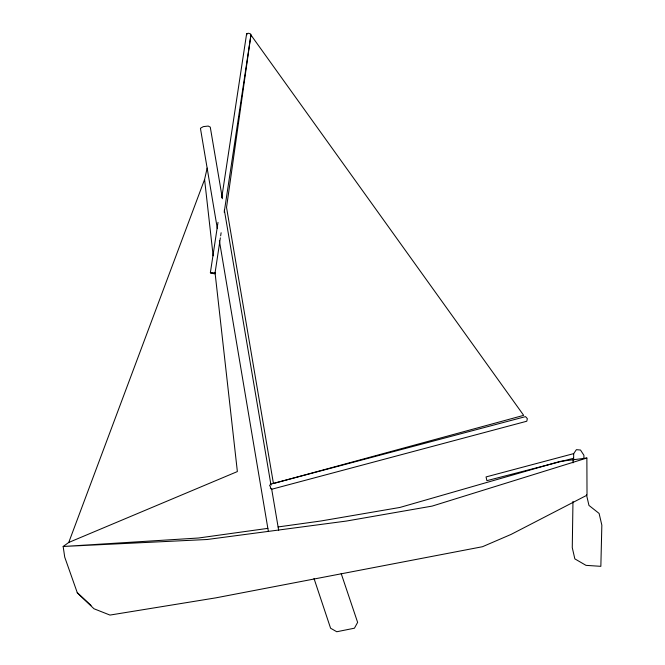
<?xml version="1.0" encoding="UTF-8"?>
<svg xmlns="http://www.w3.org/2000/svg" width="665" height="665" viewBox="0 0 665 665"><rect width="100%" height="100%" fill="white"/><g stroke="black" fill="none" stroke-linecap="round" stroke-linejoin="round"><path stroke-width="1" d="M572.989 462.873L573.039 459.773M572.972 501.393L572.266 547.636L574.843 558.874L585.998 565.358L600.852 566.331L601.842 525.159L599.107 513.438L588.957 505.417L586.464 494.66M573.604 460.296L573.704 453.613L576.389 449.665L580.495 450.03L583.903 455.251L583.912 458.318M270.406 488.725L270.514 486.946L269.558 485.35M218.004 222.401L210.373 272.658L210.855 273.348L214.936 273.731L220.348 237.871M220.655 235.817L221.121 232.742M224.205 212.251L250.929 34.996L250.547 33.915L248.402 33.25L246.632 33.666L221.736 197.779M91.08 605.499L77.24 592.606L64.721 557.129L63.158 546.48L68.744 542.465L204.587 179.459L207.148 168.129M68.744 542.465L237.372 471.568L215.011 272.359M77.198 592.764L93.989 608.766L109.966 615.075L215.817 597.86L482.474 546.721L511.102 534.402L587.02 495.167L586.871 458.027L432.15 506.098L346.315 521.069L207.123 539.498L63.158 546.48L198.469 538.01L267.887 528.359M558.966 461.71L399.889 507.453L320.971 520.978L278.095 526.946M271.353 489.349L526.796 421.228L527.353 418.667L525.533 416.623L270.09 484.295M573.704 453.613L486.057 476.93L486.888 480.662L573.637 458.243M559.963 461.427L586.871 458.027M210.373 272.658L212.185 272.509L214.471 273.041L214.936 273.731M246.632 33.666L247.023 34.738M341.178 573.521L357.629 622.382L354.428 628.201L336.773 631.75L330.588 628.226L314.005 578.475M222.426 198.735L210.273 127.115L208.203 126.059L203.266 126.641L200.431 128.279L217.314 228.469M224.329 209.99L271.021 485.234M271.544 488.301L278.66 530.254M219.384 240.738L268.328 531.177M204.587 179.459L213.157 255.842M250.929 34.996L226.532 207.438L273.44 483.505L523.679 415.351L250.929 34.996"/></g></svg>
